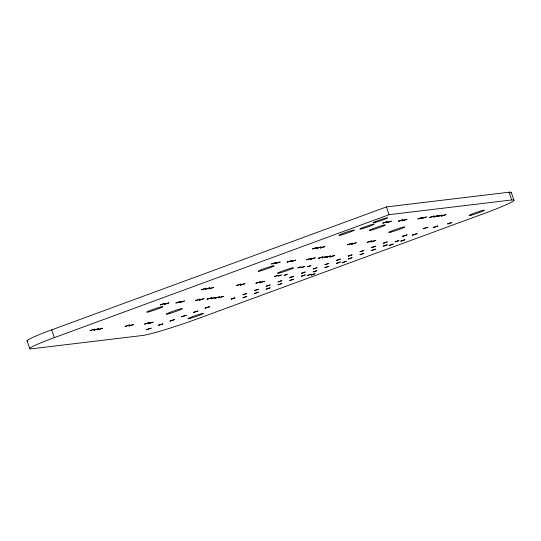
<?xml version="1.0" encoding="UTF-8"?>
<svg xmlns="http://www.w3.org/2000/svg" width="541" height="541" viewBox="0 0 541 541"><rect width="100%" height="100%" fill="white"/><g stroke="black" fill="none" stroke-linecap="round" stroke-linejoin="round"><path stroke-width="0.81" d="M27.327 341.073A38.046 2.522 -19 0 1 51.672 329.875L386.423 206.926L509.047 192.211A46.141 3.057 -19 0 1 510.873 193.042M511.718 199.96A46.141 3.057 -19 0 1 484.094 213.519L198.838 318.291A47.053 3.118 -19 0 1 142.554 335.488L31.567 348.81A38.046 2.522 -19 0 1 54.343 337.631L389.087 214.676L511.718 199.96L509.047 192.211M511.279 192.481L513.95 200.238M386.423 206.926L389.087 214.676M51.672 329.875L54.343 337.631M27.05 340.823L29.721 348.58M90.523 330.436L89.948 330.72L94.803 329.131L90.523 330.436M94.418 329.969L93.843 330.253L98.699 328.664L94.418 329.969M98.313 329.503L97.738 329.787L102.594 328.198L98.313 329.503M160.785 304.63L160.21 304.914L165.066 303.325L160.785 304.63M164.68 304.164L164.112 304.448L168.968 302.852L164.68 304.164M125.6 326.23L125.025 326.514L129.881 324.925L125.6 326.23M201.773 289.577L201.198 289.861L206.053 288.265L201.773 289.577M129.495 325.763L128.92 326.04L133.776 324.451L129.495 325.763M176.373 302.757L175.805 303.041L180.653 301.452L176.373 302.757M205.675 289.11L205.1 289.388L209.955 287.798L205.675 289.11M180.275 302.291L179.7 302.575L184.555 300.985L180.275 302.291M209.57 288.644L208.995 288.921L213.851 287.332L209.57 288.644M145.083 323.89L144.508 324.174L149.363 322.585L145.083 323.89M148.978 323.423L148.41 323.707L153.265 322.118L148.978 323.423M195.862 300.424L195.287 300.701L200.143 299.112L195.862 300.424M272.042 263.765L271.467 264.049L276.323 262.459L272.042 263.765M199.757 299.951L199.183 300.235L204.038 298.646L199.757 299.951M275.937 263.298L275.362 263.582L280.218 261.993L275.937 263.298M207.555 299.017L206.98 299.301L211.835 297.712L207.555 299.017M146.996 329.455L146.422 329.733L151.277 328.144L146.996 329.455M236.85 285.364L236.275 285.648L241.13 284.059L236.85 285.364M211.45 298.551L210.875 298.835L215.731 297.246L211.45 298.551M313.029 248.711L312.455 248.995L317.31 247.406L313.029 248.711M158.702 325.155L158.134 325.432L162.99 323.843L158.702 325.155M240.745 284.897L240.17 285.181L245.026 283.592L240.745 284.897M287.629 261.898L287.055 262.182L291.91 260.586L287.629 261.898M215.352 298.084L214.777 298.361L219.632 296.772L215.352 298.084M316.925 248.245L316.35 248.529L321.205 246.939L316.925 248.245M170.415 320.854L169.84 321.131L174.696 319.542L170.415 320.854M291.525 261.431L290.95 261.709L295.805 260.12L291.525 261.431M219.247 297.618L218.672 297.895L223.528 296.306L219.247 297.618M320.82 247.778L320.245 248.062L325.1 246.473L320.82 247.778M182.128 316.553L181.553 316.83L186.408 315.241L182.128 316.553M193.84 312.252L193.265 312.529L198.121 310.94L193.84 312.252M205.546 307.944L204.971 308.228L209.827 306.639L205.546 307.944M256.339 283.031L255.765 283.308L260.62 281.719L256.339 283.031M260.235 282.558L259.66 282.842L264.515 281.252L260.235 282.558M307.112 259.558L306.544 259.842L311.4 258.253L307.112 259.558M383.292 222.906L382.717 223.19L387.572 221.6L383.292 222.906M274.483 276.417C273.354 277.296 282.328 273.651 274.483 276.417M311.014 259.092L310.439 259.376L315.295 257.78L311.014 259.092M387.187 222.439L386.619 222.716L391.474 221.127L387.187 222.439M231.284 299.011C229.959 300.039 240.475 295.778 231.284 299.011M278.385 275.951C277.249 276.823 286.23 273.185 278.385 275.951M242.997 294.71C241.671 295.738 252.187 291.477 242.997 294.71M297.908 267.815C296.772 268.688 305.753 265.049 297.908 267.815M318.805 258.158L318.236 258.436L323.085 256.847L318.805 258.158M284.228 275.247C283.099 276.126 292.072 272.488 284.228 275.247M348.106 244.505L347.532 244.789L352.387 243.193L348.106 244.505M254.703 290.409C253.377 291.437 263.893 287.176 254.703 290.409M301.804 267.342C300.674 268.221 309.648 264.583 301.804 267.342M322.707 257.685L322.132 257.969L326.987 256.38L322.707 257.685M242.977 297.604C241.651 298.632 252.167 294.372 242.977 297.604M266.415 286.108C264.962 287.136 275.795 282.882 266.415 286.108M352.002 244.038L351.427 244.316L356.282 242.726L352.002 244.038M398.879 221.032L398.304 221.316L403.16 219.727L398.879 221.032M326.602 257.218L326.027 257.502L330.882 255.913L326.602 257.218M307.646 266.645C306.517 267.525 315.498 263.88 307.646 266.645M402.781 220.566L402.206 220.85L407.062 219.261L402.781 220.566M254.683 293.303C253.364 294.331 263.88 290.071 254.683 293.303M278.128 281.807C276.803 282.835 287.318 278.568 278.128 281.807M330.497 256.752L329.922 257.036L334.778 255.447L330.497 256.752M266.395 289.002C265.07 290.03 275.585 285.77 266.395 289.002M289.834 277.506C288.38 278.534 299.22 274.28 289.834 277.506M278.108 284.701C276.782 285.729 287.298 281.469 278.108 284.701M301.547 273.205C300.221 274.233 310.737 269.966 301.547 273.205M367.589 242.165L367.014 242.449L371.87 240.86L367.589 242.165M289.82 280.4C288.495 281.428 299.011 277.168 289.82 280.4M313.259 268.904C311.934 269.932 322.45 265.665 313.259 268.904M371.484 241.699L370.916 241.983L375.772 240.393L371.484 241.699M418.369 218.699L417.794 218.977L422.649 217.387L418.369 218.699M301.526 276.099C300.208 277.127 310.717 272.867 301.526 276.099M324.972 264.596C323.646 265.631 334.162 261.364 324.972 264.596M422.264 218.226L421.689 218.51L426.545 216.921L422.264 218.226M313.239 271.798C311.914 272.826 322.429 268.566 313.239 271.798M336.678 260.295C335.359 261.323 345.868 257.063 336.678 260.295M307.376 275.396C306.05 276.424 316.566 272.164 307.376 275.396M324.952 267.497C323.626 268.525 334.142 264.265 324.952 267.497M348.39 255.994C347.065 257.022 357.581 252.762 348.39 255.994M311.271 274.929C309.946 275.957 320.461 271.697 311.271 274.929M430.061 217.293L429.486 217.577L434.342 215.987L430.061 217.293M336.664 263.197C335.21 264.224 346.044 259.971 336.664 263.197M360.103 251.693C358.778 252.721 369.293 248.461 360.103 251.693M433.956 216.826L433.382 217.11L438.237 215.514L433.956 216.826M348.37 258.896C347.045 259.923 357.56 255.663 348.37 258.896M371.816 247.393C370.362 248.42 381.195 244.167 371.816 247.393M342.365 262.534C340.911 263.663 352.448 258.983 342.365 262.534M437.858 216.359L437.284 216.637L442.139 215.048L437.858 216.359M360.083 254.595C358.629 255.623 369.462 251.369 360.083 254.595M383.522 243.092C382.196 244.119 392.712 239.859 383.522 243.092M441.754 215.893L441.179 216.17L446.034 214.581L441.754 215.893M371.795 250.294C370.47 251.322 380.986 247.061 371.795 250.294M402.876 236.167L402.301 236.444L407.157 234.855L402.876 236.167M383.508 245.993C382.183 247.021 392.698 242.753 383.508 245.993M395.214 241.692C393.889 242.72 404.404 238.453 395.214 241.692M389.209 245.33C387.755 246.459 399.292 241.78 389.209 245.33M423.718 228.512L423.143 228.789L427.999 227.2L423.718 228.512M412.851 234.97L412.276 235.247L417.131 233.658L412.851 234.97M400.915 241.029C399.461 242.158 411.004 237.479 400.915 241.029M433.693 227.315L433.118 227.592L437.973 226.003L433.693 227.315M447.759 223.825C446.305 224.955 457.848 220.275 447.759 223.825M190.5 318.284A8.223 0.548 -19 0 0 203.281 313.591A8.223 0.548 -19 0 0 193.211 316.377A8.223 0.548 -19 0 0 190.5 318.284M471.563 215.048A8.223 0.548 -19 0 0 484.337 210.354A8.223 0.548 -19 0 0 474.268 213.147A8.223 0.548 -19 0 0 471.563 215.048M149.492 311.67A8.48 0.561 -19 0 0 162.672 306.828A8.48 0.561 -19 0 0 152.285 309.702A8.48 0.561 -19 0 0 149.492 311.67M168.954 313.679A8.48 0.561 -19 0 0 182.128 308.837A8.48 0.561 -19 0 0 171.74 311.711A8.48 0.561 -19 0 0 168.954 313.679M260.748 270.804A8.48 0.561 -19 0 0 273.922 265.969A8.48 0.561 -19 0 0 263.541 268.843A8.48 0.561 -19 0 0 260.748 270.804M280.204 272.813A8.48 0.561 -19 0 0 293.384 267.978A8.48 0.561 -19 0 0 282.997 270.852A8.48 0.561 -19 0 0 280.204 272.813M371.998 229.945A8.48 0.561 -19 0 0 385.178 225.103A8.48 0.561 -19 0 0 374.791 227.977A8.48 0.561 -19 0 0 371.998 229.945M391.461 231.954A8.48 0.561 -19 0 0 404.634 227.112A8.48 0.561 -19 0 0 394.247 229.986A8.48 0.561 -19 0 0 391.461 231.954M375.508 222.371A7.709 0.514 -19 0 0 387.484 217.976A7.709 0.514 -19 0 0 378.044 220.586A7.709 0.514 -19 0 0 375.508 222.371M362.145 228.694A7.709 0.514 -19 0 0 374.122 224.299A7.709 0.514 -19 0 0 364.681 226.909A7.709 0.514 -19 0 0 362.145 228.694M341.391 234.909A8.223 0.548 -19 0 0 354.166 230.223A8.223 0.548 -19 0 0 344.096 233.009A8.223 0.548 -19 0 0 341.391 234.909"/></g></svg>
